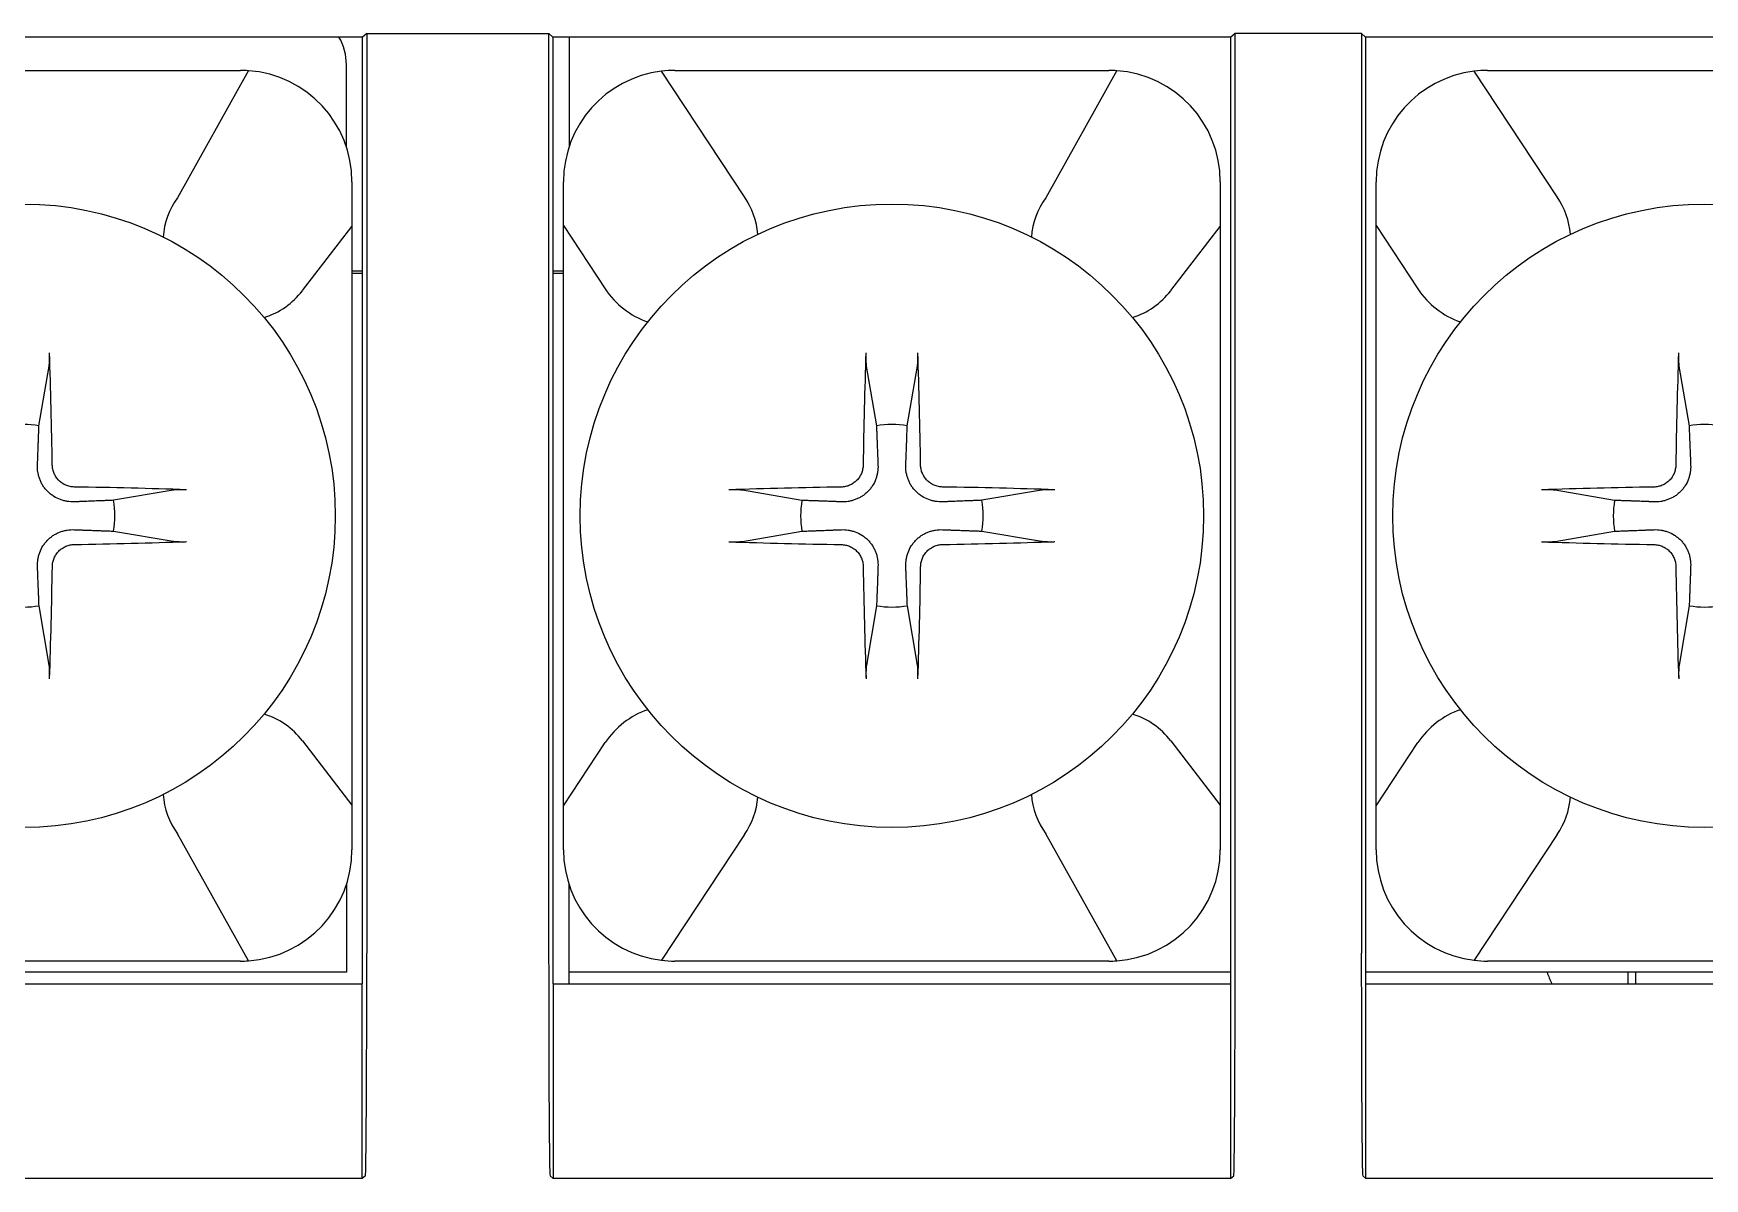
# Model space of a CAD drawing. Header units: millimetres. Extents: x 1618 to 2314, y 422 to 652.
# Drawn here: x 1681.65 to 1696.66, y 549.38 to 559.67 of the extents above; entities that cross this region are included whole.
import ezdxf

# ---------------------------------------------------------------- set-up
doc = ezdxf.new("R2010")
doc.units = ezdxf.units.MM

msp = doc.modelspace()

# ---------------------------------------------------------------- linework, layer by layer
for p, q in [((1684.641, 559.668), (1684.603, 559.636)), ((1684.641, 559.668), (1686.275, 559.668)), ((1684.641, 559.668), (1684.641, 551.407)), ((1686.275, 551.407), (1686.275, 559.668)), ((1686.275, 559.668), (1686.313, 559.636)), ((1692.441, 559.668), (1692.403, 559.636)), ((1692.441, 551.407), (1692.441, 559.668)), ((1693.575, 559.668), (1692.441, 559.668)), ((1693.575, 559.668), (1693.575, 551.407)), ((1693.575, 559.668), (1693.613, 559.636)), ((1684.603, 559.636), (1678.513, 559.636)), ((1684.603, 551.136), (1684.603, 559.636)), ((1686.313, 559.636), (1686.313, 551.136)), ((1692.403, 559.636), (1686.313, 559.636)), ((1686.458, 559.636), (1686.458, 558.648)), ((1692.403, 551.136), (1692.403, 559.636)), ((1693.613, 559.636), (1693.613, 551.136)), ((1699.703, 559.636), (1693.613, 559.636)), ((1684.458, 558.648), (1684.458, 559.386)), ((1679.608, 559.336), (1683.508, 559.336)), ((1683.578, 559.334), (1682.94, 558.192)), ((1688.035, 558.2), (1687.289, 559.329)), ((1687.408, 559.336), (1691.308, 559.336)), ((1691.378, 559.334), (1690.74, 558.192)), ((1695.335, 558.2), (1694.589, 559.329)), ((1694.708, 559.336), (1698.608, 559.336)), ((1684.508, 558.336), (1684.508, 557.934)), ((1686.408, 557.942), (1686.408, 558.336)), ((1692.308, 558.336), (1692.308, 557.934)), ((1693.708, 557.942), (1693.708, 558.336)), ((1684.064, 557.358), (1684.508, 557.934)), ((1684.508, 557.934), (1684.508, 552.738)), ((1686.408, 557.942), (1686.783, 557.373)), ((1686.408, 552.731), (1686.408, 557.942)), ((1691.864, 557.358), (1692.308, 557.934)), ((1692.308, 557.934), (1692.308, 552.738)), ((1693.708, 552.731), (1693.708, 557.942)), ((1693.708, 557.942), (1694.083, 557.373)), ((1684.508, 557.536), (1684.603, 557.536)), ((1686.313, 557.536), (1686.408, 557.536)), ((1684.603, 557.513), (1684.508, 557.513)), ((1686.408, 557.513), (1686.313, 557.513)), ((1681.696, 556.144), (1681.787, 556.679)), ((1689.128, 556.679), (1689.219, 556.144)), ((1689.496, 556.144), (1689.587, 556.679)), ((1696.428, 556.679), (1696.519, 556.144)), ((1682.901, 555.566), (1682.366, 555.475)), ((1688.55, 555.474), (1688.015, 555.565)), ((1690.701, 555.566), (1690.166, 555.475)), ((1695.85, 555.474), (1695.315, 555.565)), ((1682.366, 555.198), (1682.901, 555.107)), ((1688.015, 555.106), (1688.55, 555.197)), ((1690.166, 555.198), (1690.701, 555.107)), ((1695.315, 555.106), (1695.85, 555.197)), ((1681.788, 553.993), (1681.697, 554.528)), ((1689.22, 554.528), (1689.129, 553.993)), ((1689.588, 553.993), (1689.497, 554.528)), ((1696.52, 554.528), (1696.429, 553.993)), ((1684.064, 553.314), (1684.508, 552.738)), ((1686.408, 552.731), (1686.783, 553.299)), ((1691.864, 553.314), (1692.308, 552.738)), ((1693.708, 552.731), (1694.083, 553.299)), ((1684.508, 552.738), (1684.508, 552.336)), ((1692.308, 552.738), (1692.308, 552.336)), ((1686.408, 552.336), (1686.408, 552.731)), ((1693.708, 552.336), (1693.708, 552.731)), ((1683.578, 551.338), (1682.94, 552.48)), ((1688.035, 552.472), (1687.289, 551.343)), ((1691.378, 551.338), (1690.74, 552.48)), ((1695.335, 552.472), (1694.589, 551.343)), ((1684.458, 552.024), (1684.458, 551.236)), ((1686.458, 551.236), (1686.458, 552.024)), ((1684.458, 551.236), (1678.513, 551.236)), ((1683.508, 551.336), (1679.608, 551.336)), ((1686.458, 551.133), (1686.458, 551.236)), ((1692.403, 551.236), (1686.458, 551.236)), ((1691.308, 551.336), (1687.408, 551.336)), ((1699.703, 551.236), (1693.613, 551.236)), ((1698.608, 551.336), (1694.708, 551.336)), ((1695.97, 551.236), (1695.97, 551.133)), ((1696.04, 551.133), (1696.04, 551.236)), ((1678.516, 551.133), (1684.6, 551.133)), ((1684.603, 551.136), (1684.6, 551.133)), ((1684.6, 549.383), (1684.6, 551.133)), ((1686.316, 551.133), (1686.313, 551.136)), ((1686.316, 551.133), (1692.4, 551.133)), ((1686.316, 551.133), (1686.316, 549.383)), ((1692.4, 551.133), (1692.403, 551.136)), ((1692.4, 551.133), (1692.4, 549.383)), ((1693.616, 551.133), (1693.613, 551.136)), ((1693.616, 551.133), (1699.7, 551.133)), ((1693.616, 549.383), (1693.616, 551.133)), ((1684.6, 549.383), (1678.516, 549.383)), ((1684.629, 549.407), (1684.6, 549.383)), ((1686.316, 549.383), (1686.287, 549.407)), ((1692.4, 549.383), (1686.316, 549.383)), ((1692.4, 549.383), (1692.429, 549.407)), ((1693.587, 549.407), (1693.616, 549.383)), ((1699.7, 549.383), (1693.616, 549.383))]:
    msp.add_line(p, q)
for centre in [(1681.558, 555.336), (1689.358, 555.336), (1696.658, 555.336)]:
    msp.add_circle(centre, 2.8)
for centre, radius, start, end in [((1683.958, 559.386), 0.5, 0, 30.001), ((1683.508, 558.336), 1, 85.9679, 90), ((1683.508, 558.336), 1, 0, 85.9679), ((1687.408, 558.336), 1, 96.8173, 180), ((1687.408, 558.336), 1, 90, 96.8173), ((1691.308, 558.336), 1, 85.9679, 90), ((1691.308, 558.336), 1, 0, 85.9679), ((1694.708, 558.336), 1, 96.8173, 180), ((1694.708, 558.336), 1, 90, 96.8173), ((1683.509, 557.785), 0.7, 144.4374, 175.5132), ((1687.409, 557.787), 0.75, 5.9361, 33.4424), ((1691.309, 557.785), 0.7, 144.4374, 175.5132), ((1694.709, 557.787), 0.75, 5.9361, 33.4424), ((1683.509, 557.785), 0.7, 287.409, 322.3631), ((1687.409, 557.787), 0.75, 213.4424, 251.0511), ((1691.309, 557.785), 0.7, 287.409, 322.3631), ((1694.709, 557.787), 0.75, 213.4424, 251.0511), ((1681.558, 555.336), 0.82, 80.3013, 99.7447), ((1689.358, 555.336), 0.82, 80.3013, 99.7447), ((1696.658, 555.336), 0.82, 80.3013, 99.7447), ((1681.558, 555.336), 0.82, 350.3013, 9.7447), ((1689.358, 555.336), 0.82, 170.3013, 189.7447), ((1689.358, 555.336), 0.82, 350.3013, 9.7447), ((1696.658, 555.336), 0.82, 170.3013, 189.7447), ((1681.558, 555.336), 0.82, 260.3013, 279.7447), ((1689.358, 555.336), 0.82, 260.3013, 279.7447), ((1696.658, 555.336), 0.82, 260.3013, 279.7447), ((1683.509, 552.887), 0.7, 37.6369, 72.591), ((1687.409, 552.885), 0.75, 108.9489, 146.5576), ((1691.309, 552.887), 0.7, 37.6369, 72.591), ((1694.709, 552.885), 0.75, 108.9489, 146.5576), ((1683.509, 552.887), 0.7, 184.4868, 215.5626), ((1687.409, 552.885), 0.75, 326.5576, 354.0639), ((1691.309, 552.887), 0.7, 184.4868, 215.5626), ((1694.709, 552.885), 0.75, 326.5576, 354.0639), ((1683.508, 552.336), 1, 274.0321, 0), ((1687.408, 552.336), 1, 180, 263.1827), ((1691.308, 552.336), 1, 274.0321, 0), ((1694.708, 552.336), 1, 180, 263.1827), ((1683.508, 552.336), 1, 270, 274.0321), ((1687.408, 552.336), 1, 263.1827, 270), ((1691.308, 552.336), 1, 270, 274.0321), ((1694.708, 552.336), 1, 263.1827, 270), ((1696.658, 551.736), 1.5, 199.4712, 203.6875)]:
    msp.add_arc(centre, radius, start, end)
for centre, major_axis, ratio, start_param, end_param in [((1681.386, 555.335), (0.041, -4.997), 0.087156, 1.661715, 1.867777), ((1689.53, 555.335), (0.037, 4.997), 0.087156, 1.273815, 1.479878), ((1689.186, 555.335), (0.041, -4.997), 0.087156, 1.661715, 1.867777), ((1696.83, 555.335), (0.037, 4.997), 0.087156, 1.273815, 1.479878), ((1681.557, 555.164), (4.997, -0.037), 0.087156, 1.273815, 1.479878), ((1689.36, 555.164), (4.997, 0.041), 0.087156, 1.661715, 1.867777), ((1689.357, 555.164), (4.997, -0.037), 0.087156, 1.273815, 1.479878), ((1696.66, 555.164), (4.997, 0.041), 0.087156, 1.661715, 1.867777), ((1681.557, 555.508), (-4.997, -0.041), 0.087156, 1.661715, 1.867777), ((1689.359, 555.508), (-4.997, 0.037), 0.087156, 1.273815, 1.479878), ((1689.357, 555.508), (-4.997, -0.041), 0.087156, 1.661715, 1.867777), ((1696.659, 555.508), (-4.997, 0.037), 0.087156, 1.273815, 1.479878), ((1681.386, 555.337), (-0.037, -4.997), 0.087156, 1.273815, 1.479878), ((1689.53, 555.337), (-0.041, 4.997), 0.087156, 1.661715, 1.867777), ((1689.186, 555.337), (-0.037, -4.997), 0.087156, 1.273815, 1.479878), ((1696.83, 555.337), (-0.041, 4.997), 0.087156, 1.661715, 1.867777), ((1684.629, 551.407), (0, 2), 0.006109, 3.146827, 4.712389), ((1686.287, 551.407), (0, 2), 0.006109, 1.570796, 3.136358), ((1692.429, 551.407), (0, 2), 0.006109, 3.146827, 4.712389), ((1693.587, 551.407), (0, 2), 0.006109, 1.570796, 3.136358)]:
    msp.add_ellipse(centre, major_axis=major_axis, ratio=ratio, start_param=start_param, end_param=end_param)
for points, knots in [([(1681.787, 556.679), (1681.787, 556.682), (1681.788, 556.685), (1681.789, 556.692), (1681.789, 556.696), (1681.79, 556.704), (1681.79, 556.709), (1681.79, 556.719), (1681.791, 556.725), (1681.791, 556.736), (1681.791, 556.741), (1681.791, 556.753), (1681.791, 556.759), (1681.791, 556.771), (1681.791, 556.777), (1681.791, 556.789), (1681.791, 556.795), (1681.791, 556.8)], [0, 0, 0, 0, 0.125, 0.125, 0.25, 0.25, 0.375, 0.375, 0.5, 0.5, 0.625, 0.625, 0.75, 0.75, 0.875, 0.875, 1, 1, 1, 1]), ([(1689.125, 556.8), (1689.124, 556.789), (1689.124, 556.777), (1689.124, 556.759), (1689.124, 556.753), (1689.124, 556.741), (1689.124, 556.735), (1689.125, 556.724), (1689.125, 556.719), (1689.125, 556.709), (1689.126, 556.704), (1689.126, 556.696), (1689.127, 556.692), (1689.127, 556.685), (1689.128, 556.681), (1689.128, 556.679)], [0, 0, 0, 0, 0.25, 0.25, 0.375, 0.375, 0.5, 0.5, 0.625, 0.625, 0.75, 0.75, 0.875, 0.875, 1, 1, 1, 1]), ([(1689.587, 556.679), (1689.587, 556.682), (1689.588, 556.685), (1689.589, 556.692), (1689.589, 556.696), (1689.59, 556.704), (1689.59, 556.709), (1689.59, 556.719), (1689.591, 556.725), (1689.591, 556.736), (1689.591, 556.741), (1689.591, 556.753), (1689.591, 556.759), (1689.591, 556.771), (1689.591, 556.777), (1689.591, 556.789), (1689.591, 556.795), (1689.591, 556.8)], [0, 0, 0, 0, 0.125, 0.125, 0.25, 0.25, 0.375, 0.375, 0.5, 0.5, 0.625, 0.625, 0.75, 0.75, 0.875, 0.875, 1, 1, 1, 1]), ([(1696.425, 556.8), (1696.424, 556.789), (1696.424, 556.777), (1696.424, 556.759), (1696.424, 556.753), (1696.424, 556.741), (1696.424, 556.735), (1696.425, 556.724), (1696.425, 556.719), (1696.425, 556.709), (1696.426, 556.704), (1696.426, 556.696), (1696.427, 556.692), (1696.427, 556.685), (1696.428, 556.681), (1696.428, 556.679)], [0, 0, 0, 0, 0.25, 0.25, 0.375, 0.375, 0.5, 0.5, 0.625, 0.625, 0.75, 0.75, 0.875, 0.875, 1, 1, 1, 1]), ([(1682.013, 555.461), (1681.992, 555.46), (1681.971, 555.462), (1681.94, 555.466), (1681.93, 555.468), (1681.91, 555.474), (1681.899, 555.477), (1681.869, 555.488), (1681.849, 555.498), (1681.82, 555.516), (1681.81, 555.523), (1681.792, 555.537), (1681.783, 555.545), (1681.771, 555.557), (1681.767, 555.561), (1681.759, 555.57), (1681.748, 555.583), (1681.738, 555.597), (1681.726, 555.616), (1681.72, 555.626), (1681.711, 555.646), (1681.702, 555.666), (1681.696, 555.687), (1681.69, 555.708), (1681.688, 555.718), (1681.683, 555.749), (1681.682, 555.77), (1681.683, 555.791)], [0, 0, 0, 0, 0.125, 0.125, 0.1875, 0.1875, 0.25, 0.25, 0.375, 0.375, 0.4375, 0.4375, 0.5, 0.5, 0.53125, 0.53125, 0.5625, 0.625, 0.625, 0.6875, 0.6875, 0.75, 0.8125, 0.8125, 0.875, 0.875, 1, 1, 1, 1]), ([(1682.014, 555.594), (1682.001, 555.595), (1681.988, 555.596), (1681.969, 555.6), (1681.963, 555.602), (1681.951, 555.605), (1681.945, 555.608), (1681.927, 555.615), (1681.916, 555.621), (1681.894, 555.636), (1681.884, 555.644), (1681.866, 555.662), (1681.858, 555.672), (1681.847, 555.688), (1681.844, 555.694), (1681.837, 555.705), (1681.835, 555.711), (1681.827, 555.728), (1681.823, 555.741), (1681.818, 555.766), (1681.816, 555.779), (1681.816, 555.792)], [0, 0, 0, 0, 0.125, 0.125, 0.1875, 0.1875, 0.25, 0.25, 0.375, 0.375, 0.5, 0.5, 0.625, 0.625, 0.6875, 0.6875, 0.75, 0.75, 0.875, 0.875, 1, 1, 1, 1]), ([(1689.1, 555.792), (1689.1, 555.779), (1689.098, 555.766), (1689.094, 555.747), (1689.093, 555.741), (1689.089, 555.729), (1689.087, 555.723), (1689.079, 555.705), (1689.073, 555.693), (1689.059, 555.672), (1689.05, 555.662), (1689.032, 555.644), (1689.022, 555.636), (1689.006, 555.625), (1689.001, 555.621), (1688.989, 555.615), (1688.983, 555.612), (1688.966, 555.605), (1688.953, 555.601), (1688.928, 555.596), (1688.915, 555.594), (1688.902, 555.594)], [0, 0, 0, 0, 0.125, 0.125, 0.1875, 0.1875, 0.25, 0.25, 0.375, 0.375, 0.5, 0.5, 0.625, 0.625, 0.6875, 0.6875, 0.75, 0.75, 0.875, 0.875, 1, 1, 1, 1]), ([(1689.233, 555.791), (1689.234, 555.77), (1689.233, 555.749), (1689.228, 555.718), (1689.226, 555.708), (1689.22, 555.687), (1689.217, 555.677), (1689.206, 555.646), (1689.197, 555.626), (1689.178, 555.597), (1689.172, 555.588), (1689.157, 555.57), (1689.15, 555.561), (1689.137, 555.549), (1689.133, 555.545), (1689.124, 555.537), (1689.111, 555.526), (1689.097, 555.516), (1689.078, 555.504), (1689.068, 555.498), (1689.048, 555.489), (1689.028, 555.48), (1689.007, 555.474), (1688.987, 555.468), (1688.976, 555.466), (1688.945, 555.461), (1688.924, 555.46), (1688.903, 555.461)], [0, 0, 0, 0, 0.125, 0.125, 0.1875, 0.1875, 0.25, 0.25, 0.375, 0.375, 0.4375, 0.4375, 0.5, 0.5, 0.53125, 0.53125, 0.5625, 0.625, 0.625, 0.6875, 0.6875, 0.75, 0.8125, 0.8125, 0.875, 0.875, 1, 1, 1, 1]), ([(1689.813, 555.461), (1689.792, 555.46), (1689.771, 555.462), (1689.74, 555.466), (1689.73, 555.468), (1689.71, 555.474), (1689.699, 555.477), (1689.669, 555.488), (1689.649, 555.498), (1689.62, 555.516), (1689.61, 555.523), (1689.592, 555.537), (1689.583, 555.545), (1689.571, 555.557), (1689.567, 555.561), (1689.559, 555.57), (1689.548, 555.583), (1689.538, 555.597), (1689.526, 555.616), (1689.52, 555.626), (1689.511, 555.646), (1689.502, 555.666), (1689.496, 555.687), (1689.49, 555.708), (1689.488, 555.718), (1689.483, 555.749), (1689.482, 555.77), (1689.483, 555.791)], [0, 0, 0, 0, 0.125, 0.125, 0.1875, 0.1875, 0.25, 0.25, 0.375, 0.375, 0.4375, 0.4375, 0.5, 0.5, 0.53125, 0.53125, 0.5625, 0.625, 0.625, 0.6875, 0.6875, 0.75, 0.8125, 0.8125, 0.875, 0.875, 1, 1, 1, 1]), ([(1689.814, 555.594), (1689.801, 555.595), (1689.788, 555.596), (1689.769, 555.6), (1689.763, 555.602), (1689.751, 555.605), (1689.745, 555.608), (1689.727, 555.615), (1689.716, 555.621), (1689.694, 555.636), (1689.684, 555.644), (1689.666, 555.662), (1689.658, 555.672), (1689.647, 555.688), (1689.644, 555.694), (1689.637, 555.705), (1689.635, 555.711), (1689.627, 555.728), (1689.623, 555.741), (1689.618, 555.766), (1689.616, 555.779), (1689.616, 555.792)], [0, 0, 0, 0, 0.125, 0.125, 0.1875, 0.1875, 0.25, 0.25, 0.375, 0.375, 0.5, 0.5, 0.625, 0.625, 0.6875, 0.6875, 0.75, 0.75, 0.875, 0.875, 1, 1, 1, 1]), ([(1696.4, 555.792), (1696.4, 555.779), (1696.398, 555.766), (1696.394, 555.747), (1696.393, 555.741), (1696.389, 555.729), (1696.387, 555.723), (1696.379, 555.705), (1696.373, 555.693), (1696.359, 555.672), (1696.35, 555.662), (1696.332, 555.644), (1696.322, 555.636), (1696.306, 555.625), (1696.301, 555.621), (1696.289, 555.615), (1696.283, 555.612), (1696.266, 555.605), (1696.253, 555.601), (1696.228, 555.596), (1696.215, 555.594), (1696.202, 555.594)], [0, 0, 0, 0, 0.125, 0.125, 0.1875, 0.1875, 0.25, 0.25, 0.375, 0.375, 0.5, 0.5, 0.625, 0.625, 0.6875, 0.6875, 0.75, 0.75, 0.875, 0.875, 1, 1, 1, 1]), ([(1696.533, 555.791), (1696.534, 555.77), (1696.533, 555.749), (1696.528, 555.718), (1696.526, 555.708), (1696.52, 555.687), (1696.517, 555.677), (1696.506, 555.646), (1696.497, 555.626), (1696.478, 555.597), (1696.472, 555.588), (1696.457, 555.57), (1696.45, 555.561), (1696.437, 555.549), (1696.433, 555.545), (1696.424, 555.537), (1696.411, 555.526), (1696.397, 555.516), (1696.378, 555.504), (1696.368, 555.498), (1696.348, 555.489), (1696.328, 555.48), (1696.307, 555.474), (1696.287, 555.468), (1696.276, 555.466), (1696.245, 555.461), (1696.224, 555.46), (1696.203, 555.461)], [0, 0, 0, 0, 0.125, 0.125, 0.1875, 0.1875, 0.25, 0.25, 0.375, 0.375, 0.4375, 0.4375, 0.5, 0.5, 0.53125, 0.53125, 0.5625, 0.625, 0.625, 0.6875, 0.6875, 0.75, 0.8125, 0.8125, 0.875, 0.875, 1, 1, 1, 1]), ([(1683.022, 555.57), (1683.011, 555.57), (1682.999, 555.57), (1682.981, 555.57), (1682.975, 555.57), (1682.963, 555.57), (1682.958, 555.57), (1682.946, 555.57), (1682.941, 555.569), (1682.931, 555.569), (1682.926, 555.569), (1682.918, 555.568), (1682.914, 555.568), (1682.907, 555.567), (1682.904, 555.566), (1682.901, 555.566)], [0, 0, 0, 0, 0.25, 0.25, 0.375, 0.375, 0.5, 0.5, 0.625, 0.625, 0.75, 0.75, 0.875, 0.875, 1, 1, 1, 1]), ([(1688.015, 555.565), (1688.013, 555.565), (1688.01, 555.566), (1688.002, 555.567), (1687.998, 555.567), (1687.99, 555.568), (1687.985, 555.568), (1687.975, 555.568), (1687.97, 555.568), (1687.959, 555.569), (1687.953, 555.569), (1687.941, 555.569), (1687.935, 555.569), (1687.923, 555.569), (1687.917, 555.569), (1687.906, 555.569), (1687.9, 555.569), (1687.894, 555.568)], [0, 0, 0, 0, 0.125, 0.125, 0.25, 0.25, 0.375, 0.375, 0.5, 0.5, 0.625, 0.625, 0.75, 0.75, 0.875, 0.875, 1, 1, 1, 1]), ([(1690.822, 555.57), (1690.811, 555.57), (1690.799, 555.57), (1690.781, 555.57), (1690.775, 555.57), (1690.763, 555.57), (1690.758, 555.57), (1690.746, 555.57), (1690.741, 555.569), (1690.731, 555.569), (1690.726, 555.569), (1690.718, 555.568), (1690.714, 555.568), (1690.707, 555.567), (1690.704, 555.566), (1690.701, 555.566)], [0, 0, 0, 0, 0.25, 0.25, 0.375, 0.375, 0.5, 0.5, 0.625, 0.625, 0.75, 0.75, 0.875, 0.875, 1, 1, 1, 1]), ([(1695.315, 555.565), (1695.313, 555.565), (1695.31, 555.566), (1695.302, 555.567), (1695.298, 555.567), (1695.29, 555.568), (1695.285, 555.568), (1695.275, 555.568), (1695.27, 555.568), (1695.259, 555.569), (1695.253, 555.569), (1695.241, 555.569), (1695.235, 555.569), (1695.223, 555.569), (1695.217, 555.569), (1695.206, 555.569), (1695.2, 555.569), (1695.194, 555.568)], [0, 0, 0, 0, 0.125, 0.125, 0.25, 0.25, 0.375, 0.375, 0.5, 0.5, 0.625, 0.625, 0.75, 0.75, 0.875, 0.875, 1, 1, 1, 1]), ([(1681.683, 554.881), (1681.683, 554.902), (1681.684, 554.923), (1681.689, 554.954), (1681.691, 554.964), (1681.696, 554.985), (1681.699, 554.995), (1681.71, 555.026), (1681.72, 555.046), (1681.738, 555.075), (1681.745, 555.084), (1681.759, 555.102), (1681.767, 555.111), (1681.779, 555.123), (1681.783, 555.127), (1681.792, 555.135), (1681.805, 555.146), (1681.819, 555.156), (1681.839, 555.168), (1681.849, 555.174), (1681.869, 555.184), (1681.889, 555.192), (1681.909, 555.198), (1681.93, 555.204), (1681.94, 555.206), (1681.971, 555.211), (1681.992, 555.212), (1682.013, 555.211)], [0, 0, 0, 0, 0.125, 0.125, 0.1875, 0.1875, 0.25, 0.25, 0.375, 0.375, 0.4375, 0.4375, 0.5, 0.5, 0.53125, 0.53125, 0.5625, 0.625, 0.625, 0.6875, 0.6875, 0.75, 0.8125, 0.8125, 0.875, 0.875, 1, 1, 1, 1]), ([(1688.904, 555.211), (1688.924, 555.212), (1688.945, 555.21), (1688.976, 555.206), (1688.986, 555.204), (1689.007, 555.198), (1689.017, 555.195), (1689.048, 555.184), (1689.068, 555.174), (1689.097, 555.156), (1689.106, 555.149), (1689.124, 555.135), (1689.133, 555.127), (1689.145, 555.115), (1689.149, 555.111), (1689.157, 555.102), (1689.168, 555.089), (1689.178, 555.075), (1689.19, 555.056), (1689.196, 555.046), (1689.206, 555.026), (1689.214, 555.006), (1689.221, 554.985), (1689.226, 554.964), (1689.228, 554.954), (1689.233, 554.923), (1689.234, 554.902), (1689.233, 554.881)], [0, 0, 0, 0, 0.125, 0.125, 0.1875, 0.1875, 0.25, 0.25, 0.375, 0.375, 0.4375, 0.4375, 0.5, 0.5, 0.53125, 0.53125, 0.5625, 0.625, 0.625, 0.6875, 0.6875, 0.75, 0.8125, 0.8125, 0.875, 0.875, 1, 1, 1, 1]), ([(1689.483, 554.881), (1689.483, 554.902), (1689.484, 554.923), (1689.489, 554.954), (1689.491, 554.964), (1689.496, 554.985), (1689.499, 554.995), (1689.51, 555.026), (1689.52, 555.046), (1689.538, 555.075), (1689.545, 555.084), (1689.559, 555.102), (1689.567, 555.111), (1689.579, 555.123), (1689.583, 555.127), (1689.592, 555.135), (1689.605, 555.146), (1689.619, 555.156), (1689.639, 555.168), (1689.649, 555.174), (1689.669, 555.184), (1689.689, 555.192), (1689.709, 555.198), (1689.73, 555.204), (1689.74, 555.206), (1689.771, 555.211), (1689.792, 555.212), (1689.813, 555.211)], [0, 0, 0, 0, 0.125, 0.125, 0.1875, 0.1875, 0.25, 0.25, 0.375, 0.375, 0.4375, 0.4375, 0.5, 0.5, 0.53125, 0.53125, 0.5625, 0.625, 0.625, 0.6875, 0.6875, 0.75, 0.8125, 0.8125, 0.875, 0.875, 1, 1, 1, 1]), ([(1696.204, 555.211), (1696.224, 555.212), (1696.245, 555.21), (1696.276, 555.206), (1696.286, 555.204), (1696.307, 555.198), (1696.317, 555.195), (1696.348, 555.184), (1696.368, 555.174), (1696.397, 555.156), (1696.406, 555.149), (1696.424, 555.135), (1696.433, 555.127), (1696.445, 555.115), (1696.449, 555.111), (1696.457, 555.102), (1696.468, 555.089), (1696.478, 555.075), (1696.49, 555.056), (1696.496, 555.046), (1696.506, 555.026), (1696.514, 555.006), (1696.521, 554.985), (1696.526, 554.964), (1696.528, 554.954), (1696.533, 554.923), (1696.534, 554.902), (1696.533, 554.881)], [0, 0, 0, 0, 0.125, 0.125, 0.1875, 0.1875, 0.25, 0.25, 0.375, 0.375, 0.4375, 0.4375, 0.5, 0.5, 0.53125, 0.53125, 0.5625, 0.625, 0.625, 0.6875, 0.6875, 0.75, 0.8125, 0.8125, 0.875, 0.875, 1, 1, 1, 1]), ([(1681.817, 554.88), (1681.817, 554.893), (1681.818, 554.906), (1681.822, 554.925), (1681.824, 554.931), (1681.828, 554.943), (1681.83, 554.949), (1681.837, 554.967), (1681.843, 554.979), (1681.858, 555), (1681.866, 555.01), (1681.884, 555.028), (1681.894, 555.036), (1681.91, 555.047), (1681.916, 555.051), (1681.927, 555.057), (1681.933, 555.06), (1681.951, 555.067), (1681.963, 555.071), (1681.988, 555.076), (1682.001, 555.078), (1682.014, 555.078)], [0, 0, 0, 0, 0.125, 0.125, 0.1875, 0.1875, 0.25, 0.25, 0.375, 0.375, 0.5, 0.5, 0.625, 0.625, 0.6875, 0.6875, 0.75, 0.75, 0.875, 0.875, 1, 1, 1, 1]), ([(1682.901, 555.107), (1682.904, 555.107), (1682.907, 555.106), (1682.914, 555.106), (1682.918, 555.105), (1682.927, 555.104), (1682.931, 555.104), (1682.941, 555.104), (1682.947, 555.104), (1682.958, 555.103), (1682.963, 555.103), (1682.975, 555.103), (1682.981, 555.103), (1682.993, 555.103), (1682.999, 555.103), (1683.011, 555.103), (1683.017, 555.103), (1683.022, 555.104)], [0, 0, 0, 0, 0.125, 0.125, 0.25, 0.25, 0.375, 0.375, 0.5, 0.5, 0.625, 0.625, 0.75, 0.75, 0.875, 0.875, 1, 1, 1, 1]), ([(1687.894, 555.102), (1687.906, 555.102), (1687.917, 555.102), (1687.936, 555.102), (1687.941, 555.102), (1687.953, 555.102), (1687.959, 555.102), (1687.97, 555.102), (1687.975, 555.103), (1687.985, 555.103), (1687.99, 555.103), (1687.999, 555.104), (1688.003, 555.104), (1688.01, 555.105), (1688.013, 555.106), (1688.015, 555.106)], [0, 0, 0, 0, 0.25, 0.25, 0.375, 0.375, 0.5, 0.5, 0.625, 0.625, 0.75, 0.75, 0.875, 0.875, 1, 1, 1, 1]), ([(1688.903, 555.078), (1688.915, 555.077), (1688.928, 555.076), (1688.947, 555.072), (1688.953, 555.07), (1688.966, 555.067), (1688.972, 555.064), (1688.989, 555.057), (1689.001, 555.051), (1689.022, 555.036), (1689.032, 555.028), (1689.05, 555.01), (1689.059, 555), (1689.069, 554.984), (1689.073, 554.978), (1689.079, 554.967), (1689.082, 554.961), (1689.089, 554.944), (1689.093, 554.931), (1689.099, 554.906), (1689.1, 554.893), (1689.1, 554.88)], [0, 0, 0, 0, 0.125, 0.125, 0.1875, 0.1875, 0.25, 0.25, 0.375, 0.375, 0.5, 0.5, 0.625, 0.625, 0.6875, 0.6875, 0.75, 0.75, 0.875, 0.875, 1, 1, 1, 1]), ([(1689.617, 554.88), (1689.617, 554.893), (1689.618, 554.906), (1689.622, 554.925), (1689.624, 554.931), (1689.628, 554.943), (1689.63, 554.949), (1689.637, 554.967), (1689.643, 554.979), (1689.658, 555), (1689.666, 555.01), (1689.684, 555.028), (1689.694, 555.036), (1689.71, 555.047), (1689.716, 555.051), (1689.727, 555.057), (1689.733, 555.06), (1689.751, 555.067), (1689.763, 555.071), (1689.788, 555.076), (1689.801, 555.078), (1689.814, 555.078)], [0, 0, 0, 0, 0.125, 0.125, 0.1875, 0.1875, 0.25, 0.25, 0.375, 0.375, 0.5, 0.5, 0.625, 0.625, 0.6875, 0.6875, 0.75, 0.75, 0.875, 0.875, 1, 1, 1, 1]), ([(1690.701, 555.107), (1690.704, 555.107), (1690.707, 555.106), (1690.714, 555.106), (1690.718, 555.105), (1690.727, 555.104), (1690.731, 555.104), (1690.741, 555.104), (1690.747, 555.104), (1690.758, 555.103), (1690.763, 555.103), (1690.775, 555.103), (1690.781, 555.103), (1690.793, 555.103), (1690.799, 555.103), (1690.811, 555.103), (1690.817, 555.103), (1690.822, 555.104)], [0, 0, 0, 0, 0.125, 0.125, 0.25, 0.25, 0.375, 0.375, 0.5, 0.5, 0.625, 0.625, 0.75, 0.75, 0.875, 0.875, 1, 1, 1, 1]), ([(1695.194, 555.102), (1695.206, 555.102), (1695.217, 555.102), (1695.236, 555.102), (1695.241, 555.102), (1695.253, 555.102), (1695.259, 555.102), (1695.27, 555.102), (1695.275, 555.103), (1695.285, 555.103), (1695.29, 555.103), (1695.299, 555.104), (1695.303, 555.104), (1695.31, 555.105), (1695.313, 555.106), (1695.315, 555.106)], [0, 0, 0, 0, 0.25, 0.25, 0.375, 0.375, 0.5, 0.5, 0.625, 0.625, 0.75, 0.75, 0.875, 0.875, 1, 1, 1, 1]), ([(1696.203, 555.078), (1696.215, 555.077), (1696.228, 555.076), (1696.247, 555.072), (1696.253, 555.07), (1696.266, 555.067), (1696.272, 555.064), (1696.289, 555.057), (1696.301, 555.051), (1696.322, 555.036), (1696.332, 555.028), (1696.35, 555.01), (1696.359, 555), (1696.369, 554.984), (1696.373, 554.978), (1696.379, 554.967), (1696.382, 554.961), (1696.389, 554.944), (1696.393, 554.931), (1696.399, 554.906), (1696.4, 554.893), (1696.4, 554.88)], [0, 0, 0, 0, 0.125, 0.125, 0.1875, 0.1875, 0.25, 0.25, 0.375, 0.375, 0.5, 0.5, 0.625, 0.625, 0.6875, 0.6875, 0.75, 0.75, 0.875, 0.875, 1, 1, 1, 1]), ([(1681.792, 553.872), (1681.792, 553.883), (1681.792, 553.895), (1681.792, 553.913), (1681.792, 553.919), (1681.792, 553.931), (1681.792, 553.937), (1681.792, 553.948), (1681.792, 553.953), (1681.791, 553.963), (1681.791, 553.968), (1681.79, 553.976), (1681.79, 553.98), (1681.789, 553.987), (1681.789, 553.991), (1681.788, 553.993)], [0, 0, 0, 0, 0.25, 0.25, 0.375, 0.375, 0.5, 0.5, 0.625, 0.625, 0.75, 0.75, 0.875, 0.875, 1, 1, 1, 1]), ([(1689.129, 553.993), (1689.129, 553.99), (1689.128, 553.987), (1689.128, 553.98), (1689.127, 553.976), (1689.127, 553.968), (1689.126, 553.963), (1689.126, 553.953), (1689.126, 553.947), (1689.125, 553.936), (1689.125, 553.931), (1689.125, 553.919), (1689.125, 553.913), (1689.125, 553.901), (1689.125, 553.895), (1689.125, 553.883), (1689.126, 553.877), (1689.126, 553.872)], [0, 0, 0, 0, 0.125, 0.125, 0.25, 0.25, 0.375, 0.375, 0.5, 0.5, 0.625, 0.625, 0.75, 0.75, 0.875, 0.875, 1, 1, 1, 1]), ([(1689.592, 553.872), (1689.592, 553.883), (1689.592, 553.895), (1689.592, 553.913), (1689.592, 553.919), (1689.592, 553.931), (1689.592, 553.937), (1689.592, 553.948), (1689.592, 553.953), (1689.591, 553.963), (1689.591, 553.968), (1689.59, 553.976), (1689.59, 553.98), (1689.589, 553.987), (1689.589, 553.991), (1689.588, 553.993)], [0, 0, 0, 0, 0.25, 0.25, 0.375, 0.375, 0.5, 0.5, 0.625, 0.625, 0.75, 0.75, 0.875, 0.875, 1, 1, 1, 1]), ([(1696.429, 553.993), (1696.429, 553.99), (1696.428, 553.987), (1696.428, 553.98), (1696.427, 553.976), (1696.427, 553.968), (1696.426, 553.963), (1696.426, 553.953), (1696.426, 553.947), (1696.425, 553.936), (1696.425, 553.931), (1696.425, 553.919), (1696.425, 553.913), (1696.425, 553.901), (1696.425, 553.895), (1696.425, 553.883), (1696.426, 553.877), (1696.426, 553.872)], [0, 0, 0, 0, 0.125, 0.125, 0.25, 0.25, 0.375, 0.375, 0.5, 0.5, 0.625, 0.625, 0.75, 0.75, 0.875, 0.875, 1, 1, 1, 1])]:
    msp.add_open_spline(points, degree=3, knots=knots)
for points, weights in [([(1681.683, 555.791), (1681.688, 555.919), (1681.696, 556.144)], [1.607360829, 1.31905273402, 1]), ([(1689.219, 556.144), (1689.228, 555.919), (1689.233, 555.791)], [1, 1.31905273402, 1.607360829]), ([(1689.483, 555.791), (1689.488, 555.919), (1689.496, 556.144)], [1.607360829, 1.31905273402, 1]), ([(1696.519, 556.144), (1696.528, 555.919), (1696.533, 555.791)], [1, 1.31905273402, 1.607360829]), ([(1682.366, 555.475), (1682.142, 555.466), (1682.013, 555.461)], [1, 1.31905273402, 1.607360829]), ([(1688.903, 555.461), (1688.775, 555.466), (1688.55, 555.474)], [1.607360829, 1.31905273402, 1]), ([(1690.166, 555.475), (1689.942, 555.466), (1689.813, 555.461)], [1, 1.31905273402, 1.607360829]), ([(1696.203, 555.461), (1696.075, 555.466), (1695.85, 555.474)], [1.607360829, 1.31905273402, 1]), ([(1682.013, 555.211), (1682.142, 555.206), (1682.366, 555.198)], [1.607360829, 1.31905273402, 1]), ([(1688.55, 555.197), (1688.775, 555.206), (1688.904, 555.211)], [1, 1.31905273402, 1.607360829]), ([(1689.813, 555.211), (1689.942, 555.206), (1690.166, 555.198)], [1.607360829, 1.31905273402, 1]), ([(1695.85, 555.197), (1696.075, 555.206), (1696.204, 555.211)], [1, 1.31905273402, 1.607360829]), ([(1681.697, 554.528), (1681.688, 554.753), (1681.683, 554.881)], [1, 1.31905273402, 1.607360829]), ([(1689.233, 554.881), (1689.229, 554.753), (1689.22, 554.528)], [1.607360829, 1.31905273402, 1]), ([(1689.497, 554.528), (1689.488, 554.753), (1689.483, 554.881)], [1, 1.31905273402, 1.607360829]), ([(1696.533, 554.881), (1696.529, 554.753), (1696.52, 554.528)], [1.607360829, 1.31905273402, 1])]:
    msp.add_rational_spline(points, weights, degree=2)

doc.saveas('drawing.dxf')
